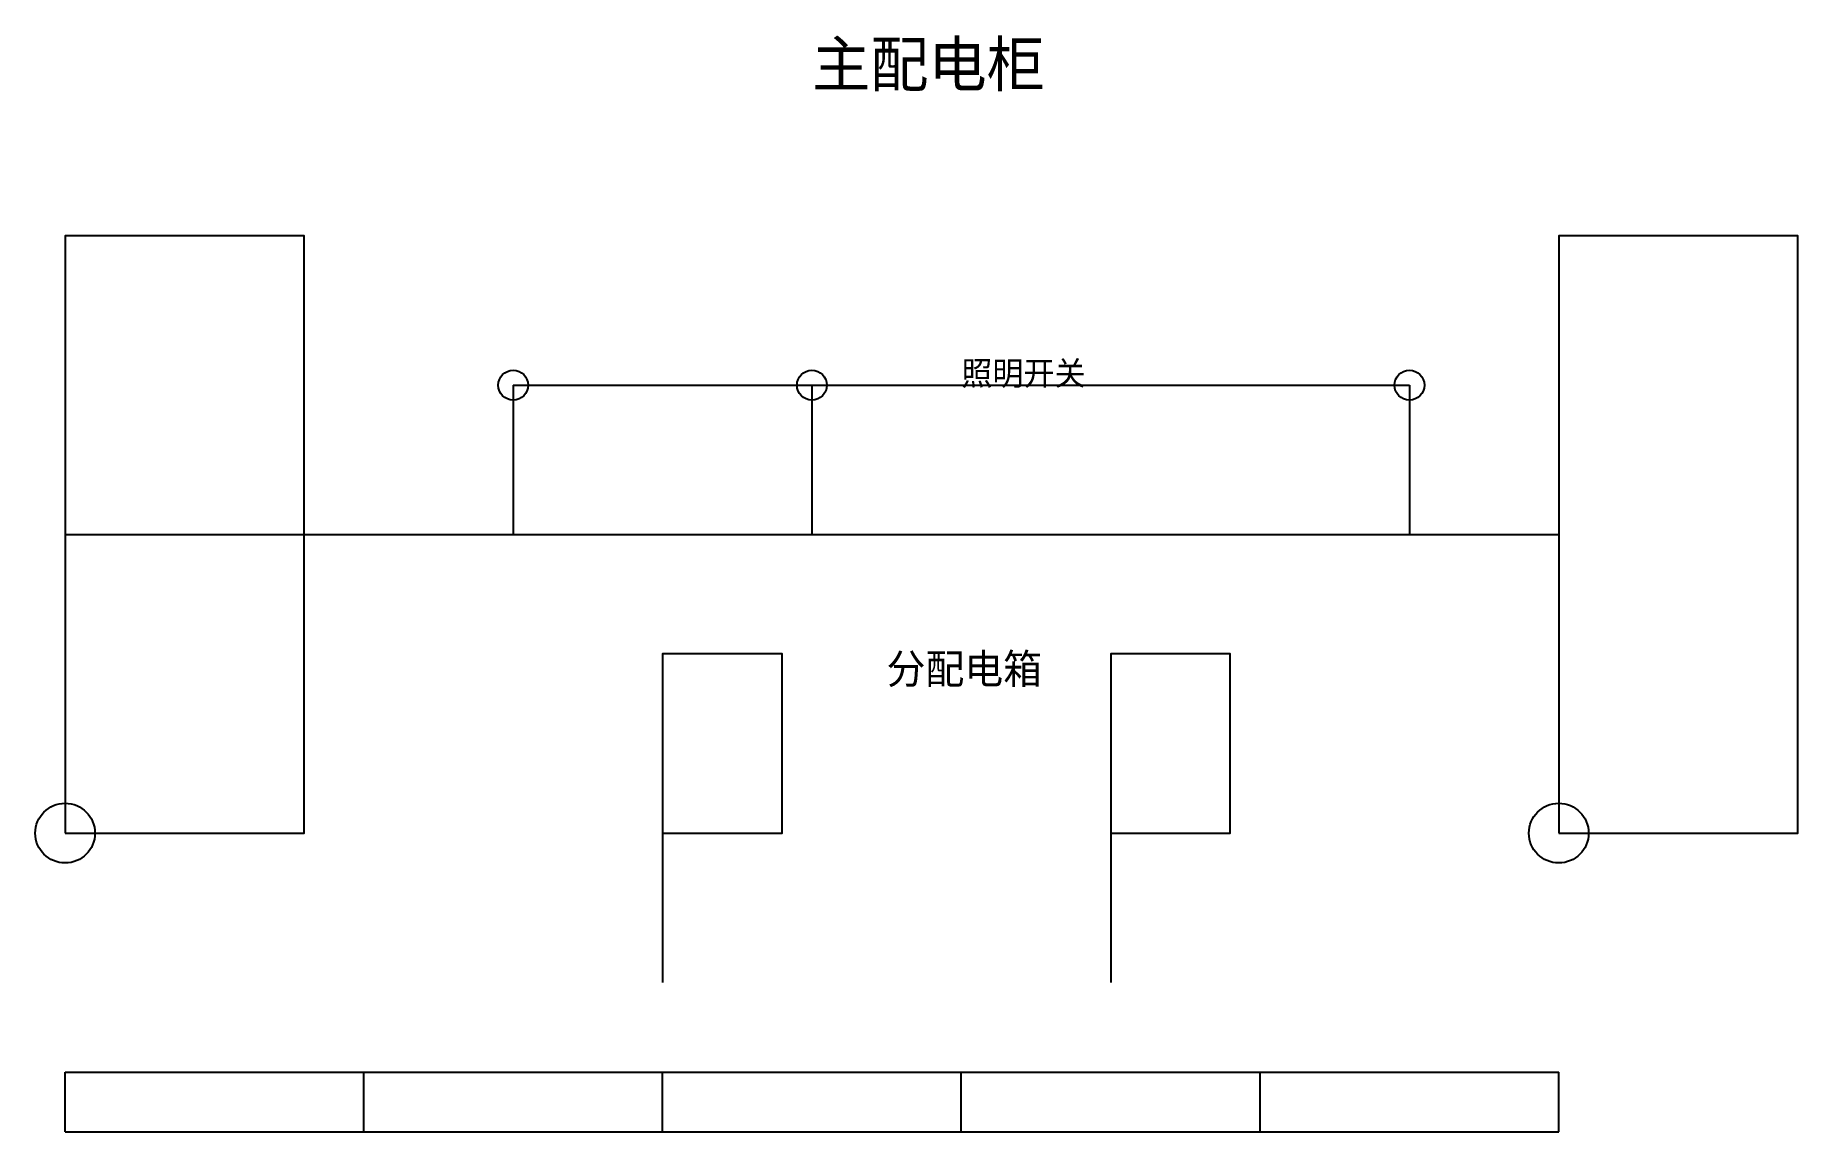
# Model space of a CAD drawing. Header units: metres. Extents: x -100 to 5800, y -1000 to 2672.
import ezdxf

# ---------------------------------------------------------------- set-up
doc = ezdxf.new("R2010")
doc.units = ezdxf.units.M
for name, color, linetype in [('文字标注', 2, 'Continuous'), ('桥架层', 3, 'Continuous'), ('电缆层', 1, 'Continuous'), ('设备层', 7, 'Continuous'), ('配电柜', 5, 'Continuous')]:
    doc.layers.add(name, color=color, linetype=linetype)

# ---------------------------------------------------------------- blocks, each defined once
blk = doc.blocks.new('配电柜')
blk.add_lwpolyline([(0, 0), (800, 0), (800, 2000), (0, 2000)], close=True)
blk = doc.blocks.new('配电箱')
blk.add_lwpolyline([(0, 0), (400, 0), (400, 600), (0, 600)], close=True)
blk = doc.blocks.new('开关')
blk.add_circle((0, 0), 50)

msp = doc.modelspace()

# ---------------------------------------------------------------- linework, layer by layer
at = {"layer": '桥架层'}
for p, q in [((0, -800), (5000, -800)), ((0, -1000), (0, -800)), ((1000, -1000), (1000, -800)), ((2000, -1000), (2000, -800)), ((3000, -1000), (3000, -800)), ((4000, -1000), (4000, -800)), ((5000, -1000), (5000, -800)), ((0, -1000), (5000, -1000))]:
    msp.add_line(p, q, dxfattribs=at)
at = {"layer": '电缆层'}
for p, q in [((1500, 1500), (1500, 1000)), ((1500, 1500), (2500, 1500)), ((2500, 1500), (2500, 1000)), ((2500, 1500), (4500, 1500)), ((4500, 1500), (4500, 1000)), ((0, 1000), (5000, 1000)), ((0, 1000), (0, 0)), ((5000, 1000), (5000, 0)), ((2000, 0), (2000, -500)), ((3500, 0), (3500, -500))]:
    msp.add_line(p, q, dxfattribs=at)
at = {"layer": '设备层'}
for centre in [(0, 0), (5000, 0)]:
    msp.add_circle(centre, 100, dxfattribs=at)

# ---------------------------------------------------------------- block references
for name, p in [('开关', (1500, 1500)), ('开关', (2500, 1500)), ('开关', (4500, 1500)), ('配电箱', (2000, 0)), ('配电箱', (3500, 0))]:
    msp.add_blockref(name, p, dxfattribs=at)
at = {"layer": '配电柜'}
for p in [(0, 0), (5000, 0)]:
    msp.add_blockref('配电柜', p, dxfattribs=at)

# ---------------------------------------------------------------- texts
at = {"layer": '文字标注'}
for s, height, p in [('主配电柜', 150, (2500, 2500)), ('照明开关', 80, (3000, 1500)), ('分配电箱', 100, (2750, 500))]:
    msp.add_text(s, height=height, dxfattribs=at).set_placement(p)

doc.saveas('drawing.dxf')
